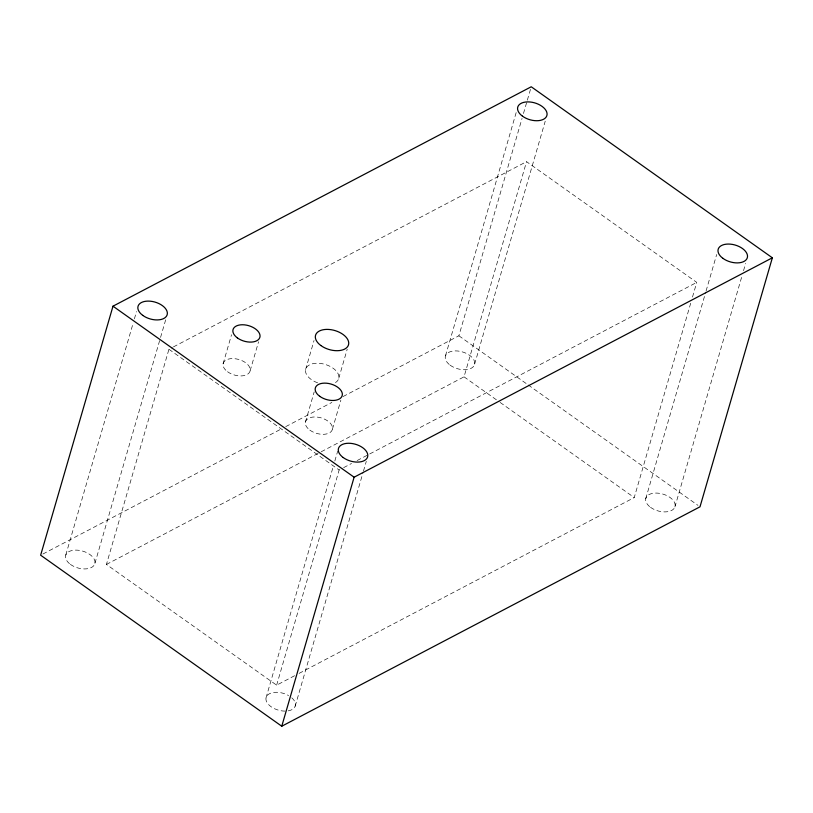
<?xml version="1.0" encoding="UTF-8"?>
<svg xmlns="http://www.w3.org/2000/svg" width="813" height="813" viewBox="0 0 813 813"><rect width="100%" height="100%" fill="white"/><g stroke="black" fill="none" stroke-linecap="round" stroke-linejoin="round"><path stroke-width="0.61" stroke-dasharray="4.07 3.05" d="M65.772 555.025L132.976 323.737M134.389 318.869L136.513 311.562M94.928 563.297L160.212 338.625M160.557 337.415L165.852 319.194M294.621 675.725L276.633 685.166L106.422 564.446L168.941 349.275L172.315 347.507M223.108 363.746L231.532 334.743M250.13 370.789L258.554 341.785M305.586 369.549L314.021 340.556M305.414 422.12L314.184 391.907M338.787 378.208L347.212 349.204M332.436 429.162L340.86 400.159M266.003 697.91L333.421 465.869M334.834 461.001L337.649 451.286M276.633 685.166L339.143 469.995L342.517 468.227M295.17 706.182L363.096 472.343M363.452 471.123L366.287 461.378M445.483 355.82L516.235 112.357M343.086 396.541L458.888 335.789L522.058 118.363M523.47 113.505L526.997 101.351M527.352 100.141L531.235 86.778M321.216 451.764L464.03 376.836L526.539 161.665L696.751 282.396L692.158 298.198M474.65 364.092L545.218 121.208M299.123 673.367L634.231 497.566L690.745 303.056M645.725 498.704L705.725 292.172M706.08 290.963L716.67 254.51M674.892 506.977L742.106 275.566M743.529 270.699L745.653 263.392M173.433 346.907L526.539 161.665M42.896 554.019L281.247 428.979M285.749 426.622L331.846 402.435M106.422 564.446L320.088 452.353M343.635 467.638L351.511 463.501M357.131 460.554L696.751 282.396M458.888 335.789L527.19 384.234M528.226 384.966L697.94 505.34M464.03 376.836L499.101 401.713M500.137 402.445L634.231 497.566M168.941 349.275L339.143 469.995M291.786 697.839A15.173 8.77 16.2 0 1 284.936 711.111A15.173 8.77 16.2 0 1 266.054 697.717A15.173 8.77 16.2 0 1 288.585 695.572M317.588 382.811A17.164 9.919 16.2 0 1 307.111 366.653A17.164 9.919 16.2 0 1 331.795 367.354A17.164 9.919 16.2 0 1 334.092 383.279M70.385 564.364A15.173 8.77 16.2 0 0 94.704 564.1A15.173 8.77 16.2 0 0 75.66 550.106A15.173 8.77 16.2 0 0 70.385 564.364M650.542 507.332A15.173 8.77 16.2 0 0 674.861 507.058A15.173 8.77 16.2 0 0 655.817 493.064A15.173 8.77 16.2 0 0 650.542 507.332M450.107 365.159A15.173 8.77 16.2 0 0 474.426 364.895A15.173 8.77 16.2 0 0 455.382 350.901A15.173 8.77 16.2 0 0 450.107 365.159M309.834 430.107A13.973 8.079 16.2 0 0 332.243 429.853A13.973 8.079 16.2 0 0 314.692 416.957A13.973 8.079 16.2 0 0 309.834 430.107M227.538 371.724A13.973 8.079 16.2 0 0 249.937 371.48A13.973 8.079 16.2 0 0 232.396 358.584A13.973 8.079 16.2 0 0 227.538 371.724"/><path stroke-width="1.22" d="M112.997 306.186L40.65 555.198L281.765 726.222L700.003 506.814L772.35 257.802L531.235 86.778L112.997 306.186L354.112 477.211L772.35 257.802M281.765 726.222L354.112 477.211M142.732 315.363A15.173 8.77 16.2 0 0 167.051 315.088A15.173 8.77 16.2 0 0 148.007 301.095A15.173 8.77 16.2 0 0 142.732 315.363M343.167 457.526A15.173 8.77 16.2 0 0 367.486 457.262A15.173 8.77 16.2 0 0 348.442 443.258A15.173 8.77 16.2 0 0 343.167 457.526M722.879 258.321A15.173 8.77 16.2 0 0 747.208 258.056A15.173 8.77 16.2 0 0 728.153 244.052A15.173 8.77 16.2 0 0 722.879 258.321M522.454 116.157A15.173 8.77 16.2 0 0 546.773 115.883A15.173 8.77 16.2 0 0 527.728 101.889A15.173 8.77 16.2 0 0 522.454 116.157M319.672 396.266A13.973 8.079 16.2 0 0 342.07 396.022A13.973 8.079 16.2 0 0 324.529 383.126A13.973 8.079 16.2 0 0 319.672 396.266M237.366 337.893A13.973 8.079 16.2 0 0 259.764 337.639A13.973 8.079 16.2 0 0 242.223 324.753A13.973 8.079 16.2 0 0 237.366 337.893M320.861 345.525A17.164 9.919 16.2 0 0 348.381 345.22A17.164 9.919 16.2 0 0 326.826 329.387A17.164 9.919 16.2 0 0 320.861 345.525"/></g></svg>
